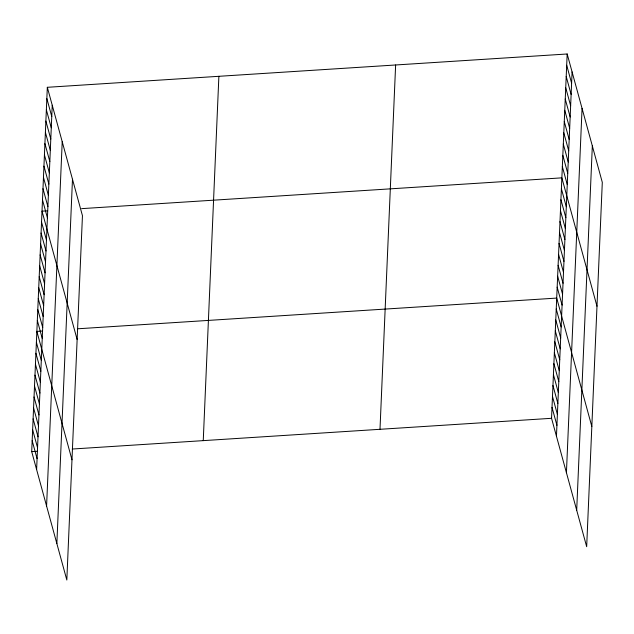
<?xml version="1.0" encoding="UTF-8"?>
<svg xmlns="http://www.w3.org/2000/svg" width="634" height="634" viewBox="0 0 634 634"><rect width="100%" height="100%" fill="white"/><g stroke="black" fill="none" stroke-linecap="round" stroke-linejoin="round"><path stroke-width="0.95" d="M47.328 87.302L82.452 215.695L66.824 580.015L31.7 451.63L47.328 87.302L567.176 53.985L602.3 182.37L586.672 546.698L551.548 418.305L567.176 53.985M36.614 469.58L52.242 105.26M46.583 506.027L62.211 141.699M56.854 543.576L72.482 179.248M203.252 440.638L218.881 76.31M379.996 429.305L395.632 64.977M556.454 436.263L572.09 71.935M566.424 472.702L582.06 108.382M576.694 510.251L592.33 145.923M47.669 210.813L42.018 211.177L77.142 339.562M81.604 208.641L561.859 177.853L596.982 306.238M42.518 331.043L36.859 331.4L71.983 459.793M77.388 328.808L556.707 298.083L591.823 426.468M31.7 451.63L37.358 451.265M72.228 449.031L551.548 418.305M566.693 65.247L571.606 83.197M566.21 76.508L571.123 94.458M565.726 87.769L570.64 105.719M565.243 99.031L570.156 116.981M564.759 110.292L569.673 128.242M564.276 121.546L569.189 139.504M563.792 132.807L568.706 150.765M563.309 144.069L568.222 162.027M562.826 155.33L567.739 173.288M562.342 166.591L567.256 184.542M561.391 188.781L566.305 206.739M560.924 199.71L565.837 217.668M560.456 210.647L565.37 228.597M559.988 221.575L564.894 239.525M559.521 232.504L564.426 250.454M559.045 243.432L563.959 261.382M558.578 254.361L563.491 272.311M558.11 265.289L563.024 283.247M557.643 276.226L562.556 294.176M557.175 287.154L562.081 305.105M556.232 309.012L561.145 326.962M555.764 319.94L560.678 337.89M555.297 330.869L560.21 348.819M554.829 341.797L559.743 359.755M554.362 352.734L559.267 370.684M553.894 363.662L558.8 381.613M553.419 374.591L558.332 392.541M552.951 385.52L557.865 403.47M552.483 396.448L557.397 414.398M552.016 407.377L556.929 425.335M46.853 98.563L51.758 116.521M46.369 109.825L51.275 127.775M45.886 121.086L50.791 139.036M45.402 132.347L50.308 150.298M44.919 143.609L49.824 161.559M44.435 154.87L49.341 172.82M43.952 166.132L48.858 184.082M43.469 177.393L48.374 195.343M42.985 188.655L47.891 206.605M42.502 199.916L47.415 217.866M41.551 222.106L46.456 240.056M41.075 233.035L45.989 250.985M40.608 243.963L45.521 261.913M40.14 254.892L45.054 272.85M39.673 265.82L44.586 283.778M39.205 276.757L44.111 294.707M38.737 287.685L43.643 305.636M38.262 298.614L43.175 316.564M37.794 309.543L42.708 327.493M37.327 320.471L42.24 338.421M36.392 342.336L41.297 360.286M35.924 353.265L40.83 371.215M35.449 364.193L40.362 382.143M34.981 375.122L39.894 393.072M34.513 386.051L39.427 404.001M34.046 396.979L38.959 414.929M33.578 407.908L38.484 425.866M33.111 418.844L38.016 436.794M32.635 429.773L37.549 447.723M32.168 440.701L37.081 458.651"/></g></svg>
